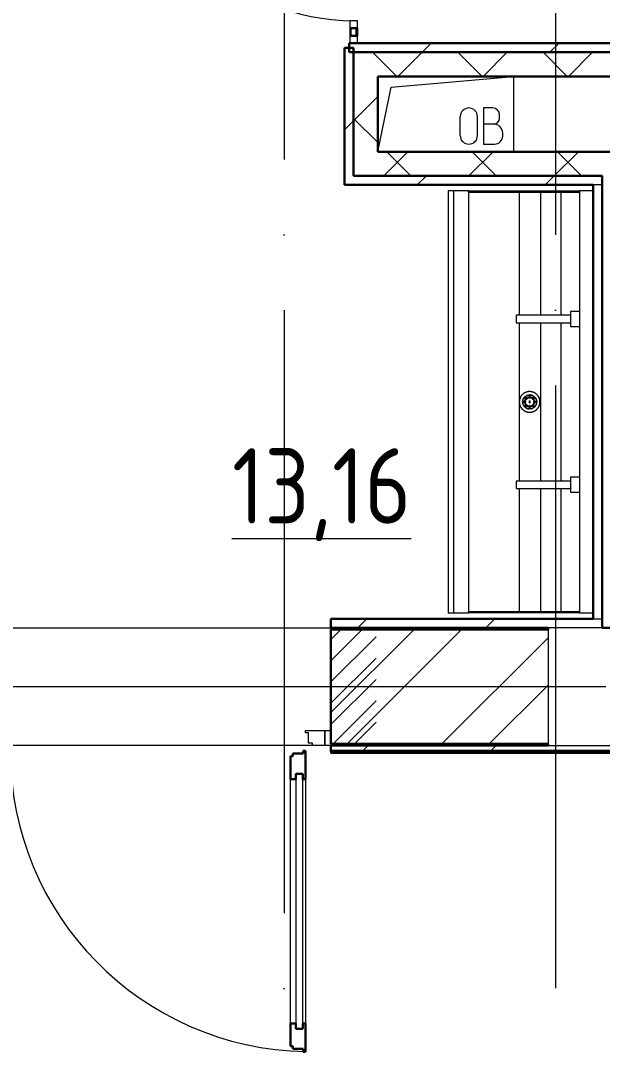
# Model space of a CAD drawing. Header units: millimetres. Extents: x -21010 to 105841, y -18351 to 135084.
# Drawn here: x 35188 to 37117, y 3852 to 7285 of the extents above; entities that cross this region are included whole.
import ezdxf

# ---------------------------------------------------------------- set-up
doc = ezdxf.new("R2010")
doc.units = ezdxf.units.MM
doc.linetypes.add('ADSK_Линия сетки', pattern=[2500, 2000, -250, 0, -250])
doc.linetypes.add('ADSK_Штриховая_ш2 п1_5', pattern=[4.5, 3, -1.5])
for name, color, linetype, lineweight in [('Витраж', 7, 'Continuous', 9), ('Двери', 7, 'Continuous', 9), ('Марки помещений', 7, 'Continuous', 9), ('Ограждение', 7, 'Continuous', 9), ('Оси', 7, 'Continuous', 9), ('Перекрытие', 7, 'Continuous', 18), ('Сантехника', 7, 'Continuous', 18), ('Стены внутренние', 7, 'Continuous', 18), ('Стены наружные', 7, 'Continuous', 18), ('Стены разрез', 7, 'Continuous', 30), ('Стены штриховка', 7, 'Continuous', 13)]:
    doc.layers.add(name, color=color, linetype=linetype, lineweight=lineweight)
doc.layers.add('Двери открывание', color=7, linetype='Continuous', lineweight=9, true_color=0xc0c0c0)
doc.styles.add('GOST Common_3', font='GOST_Common.ttf', dxfattribs={"height": 3.5})

# ---------------------------------------------------------------- blocks, each defined once
blk = doc.blocks.new('1 этаж 21082025')
at = {"lineweight": 18}
for p, q in [((42154.6, -36410.9), (42560, -36375)), ((42560, -36375), (42560, -36625)), ((42110, -36625), (42154.6, -36410.9)), ((42491.2, -36479.7), (42461.2, -36479.7)), ((42461.2, -36479.7), (42461.2, -36599.7)), ((42383.6, -36571), (42383.6, -36508.4)), ((42441, -36571), (42441, -36508.4)), ((42514.5, -36513), (42514.5, -36503)), ((42494.5, -36533), (42461.2, -36533)), ((42524.5, -36573), (42524.5, -36563)), ((42461.2, -36599.7), (42497.8, -36599.7))]:
    blk.add_line(p, q, dxfattribs=at)
for centre, radius, start, end in [((42412.3, -36508.4), 28.7, 0, 180), ((42491.2, -36503), 23.3, 0, 90), ((42494.5, -36513), 20, 270, 0), ((42494.5, -36563), 30, 0, 90), ((42412.3, -36571), 28.7, 180, 0), ((42497.8, -36573), 26.7, 270, 0)]:
    blk.add_arc(centre, radius, start, end, dxfattribs=at)
at = {"layer": 'Витраж', "lineweight": 18, "extrusion": (0, 0, -1)}
for p, q in [((42042.5, -36190), (42017.5, -36190)), ((42017.5, -36190), (42017.5, -36215)), ((42017.5, -36215), (42042.5, -36215)), ((42042.5, -36215), (42042.5, -36190))]:
    blk.add_line(p, q, dxfattribs=at)
at = {"layer": 'Витраж'}
for p, q in [((42017.5, -36215), (42017.5, -36240)), ((42042.5, -36215), (42042.5, -36240))]:
    blk.add_line(p, q, dxfattribs=at)
at = {"layer": 'Витраж', "lineweight": 18}
for p, q in [((42042.5, -36240), (42017.5, -36240)), ((42017.5, -36240), (42017.5, -36265)), ((42042.5, -36265), (42042.5, -36240)), ((42017.5, -36265), (42042.5, -36265))]:
    blk.add_line(p, q, dxfattribs=at)
at = {"layer": 'Двери', "linetype": 'Continuous', "lineweight": 18}
for p, q in [((42063.6, -38205), (41955, -38313.6)), ((41992.8, -38205), (41955, -38242.8)), ((42105, -38234.3), (41955, -38384.3)), ((42105, -38305), (41955, -38455)), ((42105, -38375.7), (41955, -38525.7)), ((42105, -38446.4), (41956.4, -38595)), ((42105, -38517.1), (42027.1, -38595)), ((42105, -38587.8), (42097.8, -38595))]:
    blk.add_line(p, q, dxfattribs=at)
at = {"layer": 'Двери', "linetype": 'ADSK_Штриховая_ш2 п1_5'}
for p, q in [((42105, -38205), (41955, -38205)), ((41955, -38205), (41955, -38595)), ((41955, -38595), (42105, -38595))]:
    blk.add_line(p, q, dxfattribs=at)
at = {"layer": 'Двери'}
for p, q in [((41871, -38545), (41935, -38545)), ((41871, -38553), (41871, -38545)), ((41935, -38545), (41955, -38545)), ((41935, -38595), (41935, -38545)), ((41935, -38545), (41935, -38595)), ((41955, -38545), (41955, -38595)), ((41880, -38553), (41871, -38553)), ((41880, -38587), (41880, -38553)), ((41894, -38587), (41880, -38587)), ((41894, -38595), (41894, -38587)), ((41935, -38595), (41894, -38595)), ((41955, -38595), (41935, -38595)), ((41838, -38689), (41838, -39535)), ((41862, -38689), (41838, -38689)), ((41862, -39535), (41862, -38689)), ((41821, -39517), (41821, -38707)), ((41871, -38707), (41871, -39517)), ((41838, -39535), (41862, -39535))]:
    blk.add_line(p, q, dxfattribs=at)
at = {"layer": 'Двери', "lineweight": 30}
for p, q in [((41863, -38613), (41871, -38613)), ((41863, -38622), (41863, -38613)), ((41871, -38613), (41871, -38707)), ((41821, -38631), (41829, -38631)), ((41821, -38707), (41821, -38631)), ((41829, -38631), (41829, -38622)), ((41829, -38622), (41863, -38622)), ((41838, -38707), (41838, -38689)), ((41838, -38689), (41862, -38689)), ((41862, -38689), (41862, -38707)), ((41821, -38707), (41838, -38707)), ((41862, -38707), (41871, -38707)), ((41821, -39593), (41821, -39517)), ((41821, -39517), (41838, -39517)), ((41838, -39517), (41838, -39535)), ((41838, -39535), (41862, -39535)), ((41862, -39517), (41871, -39517)), ((41862, -39535), (41862, -39517)), ((41871, -39517), (41871, -39611)), ((41829, -39593), (41821, -39593)), ((41829, -39602), (41829, -39593)), ((41863, -39602), (41829, -39602)), ((41863, -39611), (41863, -39602)), ((41871, -39611), (41863, -39611))]:
    blk.add_line(p, q, dxfattribs=at)
at = {"layer": 'Двери'}
blk.add_arc((42030, -35490), 700, 180, 270, dxfattribs=at)
at = {"layer": 'Двери открывание'}
blk.add_arc((41889, -38613), 998, 180, 268.9666, dxfattribs=at)
at = {"layer": 'Ограждение'}
for q in [(41955, -38615), (43474.1, -38620)]:
    blk.add_line((41955, -38620), q, dxfattribs=at)
at = {"layer": 'Ограждение', "linetype": 'Continuous'}
blk.add_line((42536, -38620), (42536, -38615), dxfattribs=at)
at = {"layer": 'Оси', "linetype": 'ADSK_Линия сетки'}
for p, q in [((41800, 5350.6), (41800, -60626.1)), ((42700, -29900), (42700, -59356.1)), ((62867.3, -38400), (-14072.3, -38400))]:
    blk.add_line(p, q, dxfattribs=at)
at = {"layer": 'Перекрытие', "color": 49, "true_color": 0x464646}
blk.add_line((42560, -36375), (42560, -36625), dxfattribs=at)
at = {"layer": 'Сантехника'}
for p, q in [((42344, -36755), (42344, -38155)), ((42361, -36755), (42344, -36755)), ((42361, -36755), (42361, -38155)), ((42411, -36755), (42361, -36755)), ((42411, -36755), (42768.1, -36755)), ((42411, -36760), (42411, -36755)), ((42411, -36760), (42411, -38150)), ((42768.1, -36760), (42411, -36760)), ((42578.9, -36760), (42578.9, -37167.5)), ((42649.6, -36760), (42649.6, -37167.5)), ((42717.6, -36760), (42717.6, -37167.6)), ((42768.1, -36755), (42779, -36755)), ((42768.1, -36755), (42768.1, -36760)), ((42776.6, -36760), (42768.1, -36760)), ((42776.6, -36760), (42779, -36760)), ((42777.6, -36755), (42780.3, -36755)), ((42779, -36755), (42779, -36760)), ((42780.3, -36755), (42779, -36755)), ((42779, -36760), (42779, -36755)), ((42779, -36760), (42779, -38150)), ((42825, -36755), (42780.3, -36755)), ((42749, -37167.5), (42569, -37167.5)), ((42569, -37167.5), (42569, -37192.5)), ((42779, -37155), (42749, -37155)), ((42749, -37155), (42749, -37205)), ((42569, -37192.5), (42749, -37192.5)), ((42578.9, -37192.5), (42578.9, -37717.5)), ((42649.6, -37192.5), (42649.6, -37717.5)), ((42717.6, -37192.4), (42717.6, -37717.6)), ((42749, -37205), (42779, -37205)), ((42579.8, -37452.9), (42579.7, -37454.3)), ((42579.9, -37451.5), (42579.8, -37452.9)), ((42580, -37450.2), (42579.9, -37451.5)), ((42580.3, -37448.8), (42580, -37450.2)), ((42580.5, -37447.5), (42580.3, -37448.8)), ((42580.9, -37446.1), (42580.5, -37447.5)), ((42581.2, -37444.8), (42580.9, -37446.1)), ((42581.7, -37443.5), (42581.2, -37444.8)), ((42582.2, -37442.2), (42581.7, -37443.5)), ((42582.7, -37441), (42582.2, -37442.2)), ((42583.3, -37439.7), (42582.7, -37441)), ((42583.9, -37438.5), (42583.3, -37439.7)), ((42584.6, -37437.3), (42583.9, -37438.5)), ((42585.3, -37436.2), (42584.6, -37437.3)), ((42586.1, -37435), (42585.3, -37436.2)), ((42586.9, -37433.9), (42586.1, -37435)), ((42587.8, -37432.9), (42586.9, -37433.9)), ((42588.7, -37431.8), (42587.8, -37432.9)), ((42589.7, -37430.8), (42588.7, -37431.8)), ((42590.6, -37429.9), (42589.7, -37430.8)), ((42591.7, -37429), (42590.6, -37429.9)), ((42590.8, -37452.6), (42590.7, -37453.6)), ((42590.7, -37454.1), (42590.8, -37453.1)), ((42590.7, -37453.6), (42590.7, -37454.5)), ((42590.9, -37451.7), (42590.8, -37452.6)), ((42590.8, -37453.1), (42590.9, -37452.2)), ((42591.1, -37450.8), (42590.9, -37451.7)), ((42590.9, -37452.2), (42591, -37451.3)), ((42591, -37451.3), (42591.2, -37450.4)), ((42591, -37453.2), (42591.1, -37452.2)), ((42591, -37454.1), (42591, -37453.2)), ((42591.1, -37452.2), (42591.3, -37451.3)), ((42591.2, -37450.4), (42591.4, -37449.5)), ((42591.3, -37451.3), (42591.4, -37450.4)), ((42591.4, -37449.5), (42591.6, -37448.6)), ((42591.4, -37450.4), (42591.6, -37449.5)), ((42591.6, -37448.6), (42591.9, -37447.7)), ((42592.7, -37428.1), (42591.7, -37429)), ((42591.9, -37447.7), (42592.2, -37446.8)), ((42592.2, -37446.8), (42592.5, -37445.9)), ((42592.5, -37445.9), (42592.9, -37445.1)), ((42593.8, -37427.3), (42592.7, -37428.1)), ((42592.9, -37445.1), (42593.3, -37444.2)), ((42593.3, -37444.2), (42593.8, -37443.4)), ((42594, -37443), (42593.6, -37443.8)), ((42593.6, -37444.4), (42594, -37443.6)), ((42594.9, -37426.5), (42593.8, -37427.3)), ((42593.8, -37443.4), (42594.3, -37442.6)), ((42594.5, -37442.2), (42594, -37443)), ((42594, -37443.6), (42594.5, -37442.8)), ((42594.3, -37442.6), (42594.8, -37441.8)), ((42595.1, -37441.4), (42594.5, -37442.2)), ((42594.5, -37442.8), (42595, -37442)), ((42594.8, -37441.8), (42595.3, -37441.1)), ((42596.1, -37425.7), (42594.9, -37426.5)), ((42595, -37442), (42595.5, -37441.2)), ((42595.6, -37440.7), (42595.1, -37441.4)), ((42595.3, -37441.1), (42595.9, -37440.3)), ((42595.5, -37441.2), (42596.1, -37440.5)), ((42596.2, -37440), (42595.6, -37440.7)), ((42595.9, -37440.3), (42596.5, -37439.6)), ((42597.3, -37425.1), (42596.1, -37425.7)), ((42596.1, -37440.5), (42596.7, -37439.8)), ((42596.8, -37439.3), (42596.2, -37440)), ((42596.5, -37439.6), (42597.1, -37438.9)), ((42596.7, -37439.8), (42597.3, -37439.1)), ((42597.5, -37438.6), (42596.8, -37439.3)), ((42597.1, -37438.9), (42597.8, -37438.3)), ((42598.5, -37424.4), (42597.3, -37425.1)), ((42597.3, -37439.1), (42597.9, -37438.5)), ((42597.8, -37438.3), (42598.4, -37437.6)), ((42597.8, -37454.4), (42597.9, -37453.7)), ((42597.9, -37438.5), (42598.6, -37437.8)), ((42597.9, -37453.1), (42598, -37452.4)), ((42597.9, -37453.7), (42597.9, -37453.1)), ((42598, -37452.4), (42598.1, -37451.8)), ((42598.1, -37451.8), (42598.3, -37451.1)), ((42598.3, -37451.1), (42598.4, -37450.5)), ((42598.4, -37437.6), (42599.2, -37437)), ((42598.4, -37450.5), (42598.6, -37449.9)), ((42599.7, -37423.8), (42598.5, -37424.4)), ((42598.6, -37437.8), (42599.3, -37437.2)), ((42598.6, -37449.9), (42598.8, -37449.3)), ((42598.8, -37449.3), (42599.1, -37448.7)), ((42599.1, -37448.7), (42599.3, -37448.1)), ((42599.2, -37437), (42599.9, -37436.5)), ((42599.3, -37437.2), (42600, -37436.7)), ((42599.3, -37448.1), (42599.6, -37447.5)), ((42599.6, -37447.5), (42599.9, -37447)), ((42601, -37423.3), (42599.7, -37423.8)), ((42599.9, -37436.5), (42600.6, -37435.9)), ((42599.9, -37447), (42600.3, -37446.4)), ((42600.3, -37446.4), (42600.6, -37445.9)), ((42600.6, -37435.9), (42601.4, -37435.4)), ((42600.6, -37445.9), (42601, -37445.3)), ((42600.8, -37436.1), (42601.6, -37435.6)), ((42602.3, -37422.8), (42601, -37423.3)), ((42601, -37445.3), (42601.4, -37444.8)), ((42601.4, -37435.4), (42602.2, -37434.9)), ((42601.4, -37444.8), (42601.8, -37444.3)), ((42601.6, -37435.6), (42602.3, -37435.1)), ((42601.8, -37444.3), (42602.3, -37443.8)), ((42602.2, -37434.9), (42603, -37434.5)), ((42603.6, -37422.3), (42602.3, -37422.8)), ((42602.3, -37435.1), (42603.1, -37434.7)), ((42602.3, -37443.8), (42602.7, -37443.4)), ((42602.7, -37443.4), (42603.2, -37442.9)), ((42603, -37434.5), (42603.8, -37434)), ((42603.1, -37434.7), (42604, -37434.3)), ((42603.2, -37442.9), (42603.7, -37442.5)), ((42604.3, -37433.8), (42603.5, -37434.2)), ((42604.9, -37421.9), (42603.6, -37422.3)), ((42603.7, -37442.5), (42604.2, -37442.1)), ((42603.8, -37434), (42604.7, -37433.6)), ((42604, -37434.3), (42604.8, -37433.9)), ((42604.2, -37442.1), (42604.7, -37441.7)), ((42605.2, -37433.4), (42604.3, -37433.8)), ((42604.7, -37433.6), (42605.6, -37433.3)), ((42604.7, -37441.7), (42605.2, -37441.4)), ((42604.8, -37433.9), (42605.7, -37433.5)), ((42606.2, -37421.6), (42604.9, -37421.9)), ((42606, -37433.1), (42605.2, -37433.4)), ((42605.6, -37433.3), (42606.4, -37433)), ((42605.7, -37433.5), (42606.5, -37433.2)), ((42607.5, -37421.3), (42606.2, -37421.6)), ((42606.4, -37433), (42607.3, -37432.7)), ((42607.3, -37432.7), (42608.2, -37432.4)), ((42608.9, -37421.1), (42607.5, -37421.3)), ((42608.2, -37432.4), (42609.1, -37432.2)), ((42610.3, -37420.9), (42608.9, -37421.1)), ((42609.1, -37432.2), (42610, -37432)), ((42610, -37432), (42611, -37431.9)), ((42610.1, -37432.3), (42611, -37432.2)), ((42611.6, -37420.8), (42610.3, -37420.9)), ((42610.6, -37439.2), (42611.2, -37439)), ((42611, -37431.9), (42611.9, -37431.8)), ((42611, -37432.2), (42611.9, -37432.1)), ((42611.2, -37439), (42611.9, -37438.9)), ((42613, -37420.7), (42611.6, -37420.8)), ((42611.9, -37431.8), (42612.8, -37431.7)), ((42611.9, -37432.1), (42612.8, -37432)), ((42611.9, -37438.9), (42612.5, -37438.9)), ((42612.5, -37438.9), (42613.2, -37438.8)), ((42612.8, -37431.7), (42613.7, -37431.7)), ((42612.8, -37432), (42613.8, -37432)), ((42614.4, -37420.7), (42613, -37420.7)), ((42613.2, -37438.8), (42613.8, -37438.8)), ((42613.7, -37431.7), (42614.7, -37431.7)), ((42613.8, -37432), (42614.7, -37432)), ((42613.8, -37438.8), (42614.5, -37438.8)), ((42615.7, -37420.7), (42614.4, -37420.7)), ((42614.5, -37438.8), (42615.1, -37438.8)), ((42614.7, -37431.7), (42615.6, -37431.8)), ((42614.7, -37432), (42615.6, -37432)), ((42615.1, -37438.8), (42615.8, -37438.9)), ((42615.6, -37431.8), (42616.5, -37431.8)), ((42615.6, -37432), (42616.5, -37432.1)), ((42617.1, -37420.8), (42615.7, -37420.7)), ((42615.8, -37438.9), (42616.4, -37439)), ((42616.4, -37439), (42617, -37439.1)), ((42616.5, -37431.8), (42617.5, -37432)), ((42616.5, -37432.1), (42617.4, -37432.2)), ((42618, -37432), (42617, -37431.9)), ((42618.5, -37421), (42617.1, -37420.8)), ((42617.4, -37432.2), (42618.3, -37432.4)), ((42617.5, -37432), (42618.4, -37432.1)), ((42618.9, -37432.2), (42618, -37432)), ((42618.3, -37432.4), (42619.2, -37432.6)), ((42618.4, -37432.1), (42619.3, -37432.3)), ((42619.8, -37421.2), (42618.5, -37421)), ((42619.8, -37432.4), (42618.9, -37432.2)), ((42619.2, -37432.6), (42620.1, -37432.8)), ((42619.3, -37432.3), (42620.2, -37432.5)), ((42621.2, -37421.5), (42619.8, -37421.2)), ((42620.7, -37432.7), (42619.8, -37432.4)), ((42620.1, -37432.8), (42621, -37433.1)), ((42620.2, -37432.5), (42621.1, -37432.8)), ((42621.6, -37433), (42620.7, -37432.7)), ((42621, -37433.1), (42621.9, -37433.4)), ((42621.1, -37432.8), (42622, -37433.1)), ((42622.5, -37421.8), (42621.2, -37421.5)), ((42622.4, -37433.3), (42621.6, -37433)), ((42621.9, -37433.4), (42622.7, -37433.7)), ((42622, -37433.1), (42622.8, -37433.4)), ((42623.3, -37433.6), (42622.4, -37433.3)), ((42623.8, -37422.1), (42622.5, -37421.8)), ((42622.7, -37433.7), (42623.6, -37434.1)), ((42622.8, -37433.4), (42623.7, -37433.8)), ((42622.8, -37441.4), (42623, -37441.5)), ((42623, -37441.5), (42623.5, -37441.9)), ((42624.2, -37434), (42623.3, -37433.6)), ((42623.5, -37441.9), (42624, -37442.3)), ((42623.6, -37434.1), (42624.4, -37434.5)), ((42623.7, -37433.8), (42624.5, -37434.2)), ((42625.1, -37422.6), (42623.8, -37422.1)), ((42624, -37442.3), (42624.5, -37442.7)), ((42625, -37434.5), (42624.2, -37434)), ((42624.4, -37434.5), (42625.2, -37434.9)), ((42624.5, -37434.2), (42625.4, -37434.7)), ((42624.5, -37442.7), (42625, -37443.1)), ((42625, -37443.1), (42625.5, -37443.6)), ((42626.4, -37423), (42625.1, -37422.6)), ((42625.2, -37434.9), (42626, -37435.3)), ((42625.4, -37434.7), (42626.2, -37435.1)), ((42625.5, -37443.6), (42625.9, -37444.1)), ((42625.9, -37444.1), (42626.4, -37444.5)), ((42626, -37435.3), (42626.8, -37435.8)), ((42626.2, -37435.1), (42626.9, -37435.6)), ((42627.7, -37423.6), (42626.4, -37423)), ((42626.4, -37444.5), (42626.8, -37445)), ((42626.8, -37435.8), (42627.6, -37436.4)), ((42626.8, -37445), (42627.2, -37445.6)), ((42626.9, -37435.6), (42627.7, -37436.2)), ((42627.2, -37445.6), (42627.5, -37446.1)), ((42627.5, -37446.1), (42627.9, -37446.6)), ((42627.6, -37436.4), (42628.3, -37436.9)), ((42628.9, -37424.1), (42627.7, -37423.6)), ((42627.7, -37436.2), (42628.5, -37436.7)), ((42627.9, -37446.6), (42628.2, -37447.2)), ((42628.2, -37447.2), (42628.5, -37447.8)), ((42628.3, -37436.9), (42629, -37437.5)), ((42628.5, -37436.7), (42629.2, -37437.3)), ((42628.5, -37447.8), (42628.8, -37448.4)), ((42628.8, -37448.4), (42629, -37449)), ((42630.2, -37424.7), (42628.9, -37424.1)), ((42629, -37437.5), (42629.7, -37438.1)), ((42629, -37449), (42629.3, -37449.6)), ((42629.2, -37437.3), (42629.9, -37437.9)), ((42629.3, -37449.6), (42629.5, -37450.2)), ((42629.5, -37450.2), (42629.6, -37450.8)), ((42629.6, -37450.8), (42629.8, -37451.4)), ((42629.7, -37438.1), (42630.4, -37438.8)), ((42629.8, -37451.4), (42629.9, -37452.1)), ((42629.9, -37437.9), (42630.5, -37438.6)), ((42629.9, -37452.1), (42630, -37452.7)), ((42630, -37452.7), (42630.1, -37453.4)), ((42630.1, -37453.4), (42630.2, -37454)), ((42631.4, -37425.4), (42630.2, -37424.7)), ((42630.9, -37438.9), (42630.2, -37438.3)), ((42630.2, -37454), (42630.2, -37454.7)), ((42630.4, -37438.8), (42631, -37439.4)), ((42630.5, -37438.6), (42631.2, -37439.3)), ((42631.5, -37439.6), (42630.9, -37438.9)), ((42631, -37439.4), (42631.6, -37440.1)), ((42631.2, -37439.3), (42631.8, -37440)), ((42632.5, -37426.1), (42631.4, -37425.4)), ((42632.1, -37440.3), (42631.5, -37439.6)), ((42631.6, -37440.1), (42632.2, -37440.8)), ((42631.8, -37440), (42632.4, -37440.7)), ((42632.7, -37441.1), (42632.1, -37440.3)), ((42632.2, -37440.8), (42632.7, -37441.6)), ((42632.4, -37440.7), (42632.9, -37441.4)), ((42633.7, -37426.9), (42632.5, -37426.1)), ((42633.2, -37441.8), (42632.7, -37441.1)), ((42632.7, -37441.6), (42633.3, -37442.3)), ((42632.9, -37441.4), (42633.5, -37442.2)), ((42633.7, -37442.6), (42633.2, -37441.8)), ((42633.3, -37442.3), (42633.7, -37443.1)), ((42633.5, -37442.2), (42634, -37443)), ((42634.8, -37427.7), (42633.7, -37426.9)), ((42634.2, -37443.4), (42633.7, -37442.6)), ((42633.7, -37443.1), (42634.2, -37443.9)), ((42634, -37443), (42634.4, -37443.8)), ((42634.4, -37443.8), (42634.9, -37444.6)), ((42635.9, -37428.6), (42634.8, -37427.7)), ((42634.9, -37444.6), (42635.3, -37445.5)), ((42635.3, -37445.5), (42635.6, -37446.3)), ((42635.6, -37446.3), (42636, -37447.2)), ((42636.9, -37429.5), (42635.9, -37428.6)), ((42636, -37447.2), (42636.2, -37448.1)), ((42636.2, -37448.1), (42636.5, -37449)), ((42636.5, -37449), (42636.7, -37449.9)), ((42636.5, -37449.9), (42636.7, -37450.8)), ((42636.7, -37449.9), (42636.9, -37450.8)), ((42636.7, -37450.8), (42636.8, -37451.7)), ((42636.8, -37451.7), (42636.9, -37452.7)), ((42637.9, -37430.4), (42636.9, -37429.5)), ((42636.9, -37450.8), (42637.1, -37451.7)), ((42636.9, -37452.7), (42637, -37453.6)), ((42637.1, -37452.2), (42637, -37451.3)), ((42637, -37453.6), (42637, -37454.5)), ((42637.1, -37451.7), (42637.2, -37452.6)), ((42637.2, -37453.1), (42637.1, -37452.2)), ((42637.2, -37452.6), (42637.3, -37453.6)), ((42637.3, -37454.1), (42637.2, -37453.1)), ((42637.3, -37453.6), (42637.3, -37454.5)), ((42638.9, -37431.4), (42637.9, -37430.4)), ((42639.8, -37432.4), (42638.9, -37431.4)), ((42640.7, -37433.4), (42639.8, -37432.4)), ((42641.5, -37434.5), (42640.7, -37433.4)), ((42642.3, -37435.6), (42641.5, -37434.5)), ((42643.1, -37436.8), (42642.3, -37435.6)), ((42643.8, -37438), (42643.1, -37436.8)), ((42644.4, -37439.2), (42643.8, -37438)), ((42645, -37440.4), (42644.4, -37439.2)), ((42645.6, -37441.6), (42645, -37440.4)), ((42646.1, -37442.9), (42645.6, -37441.6)), ((42646.6, -37444.2), (42646.1, -37442.9)), ((42647, -37445.5), (42646.6, -37444.2)), ((42647.3, -37446.8), (42647, -37445.5)), ((42647.6, -37448.2), (42647.3, -37446.8)), ((42647.9, -37449.5), (42647.6, -37448.2)), ((42648.1, -37450.9), (42647.9, -37449.5)), ((42648.2, -37452.3), (42648.1, -37450.9)), ((42648.3, -37453.6), (42648.2, -37452.3)), ((42648.3, -37455), (42648.3, -37453.6)), ((42579.7, -37454.3), (42579.7, -37455)), ((42579.7, -37455), (42579.7, -37456.4)), ((42579.7, -37456.4), (42579.8, -37457.7)), ((42579.8, -37457.7), (42579.9, -37459.1)), ((42579.9, -37459.1), (42580.1, -37460.5)), ((42580.1, -37460.5), (42580.4, -37461.8)), ((42580.4, -37461.8), (42580.7, -37463.2)), ((42580.7, -37463.2), (42581, -37464.5)), ((42581, -37464.5), (42581.4, -37465.8)), ((42581.4, -37465.8), (42581.9, -37467.1)), ((42581.9, -37467.1), (42582.4, -37468.4)), ((42582.4, -37468.4), (42583, -37469.6)), ((42583, -37469.6), (42583.6, -37470.8)), ((42583.6, -37470.8), (42584.2, -37472)), ((42584.2, -37472), (42584.9, -37473.2)), ((42584.9, -37473.2), (42585.7, -37474.4)), ((42585.7, -37474.4), (42586.5, -37475.5)), ((42586.5, -37475.5), (42587.3, -37476.6)), ((42587.3, -37476.6), (42588.2, -37477.6)), ((42588.2, -37477.6), (42589.1, -37478.6)), ((42589.1, -37478.6), (42590.1, -37479.6)), ((42590.1, -37479.6), (42591.1, -37480.5)), ((42590.7, -37455), (42590.7, -37454.1)), ((42590.7, -37454.5), (42590.7, -37455)), ((42590.7, -37455), (42590.7, -37455.9)), ((42590.7, -37455.5), (42590.7, -37455)), ((42590.7, -37456.4), (42590.7, -37455.5)), ((42590.7, -37455.9), (42590.8, -37456.9)), ((42590.8, -37457.4), (42590.7, -37456.4)), ((42590.8, -37456.9), (42590.9, -37457.8)), ((42590.9, -37458.3), (42590.8, -37457.4)), ((42590.9, -37457.8), (42591, -37458.7)), ((42591.1, -37459.2), (42590.9, -37458.3)), ((42591, -37455), (42591, -37454.1)), ((42591, -37455.5), (42591, -37455)), ((42591, -37456.4), (42591, -37455.5)), ((42591.1, -37457.3), (42591, -37456.4)), ((42591.2, -37458.3), (42591.1, -37457.3)), ((42591.3, -37460.1), (42591.1, -37459.2)), ((42591.1, -37480.5), (42592.1, -37481.4)), ((42591.3, -37459.2), (42591.2, -37458.3)), ((42591.5, -37460.1), (42591.3, -37459.2)), ((42591.5, -37461), (42591.3, -37460.1)), ((42591.8, -37461.9), (42591.5, -37461)), ((42592, -37462.8), (42591.8, -37461.9)), ((42592.4, -37463.7), (42592, -37462.8)), ((42592.1, -37481.4), (42593.2, -37482.3)), ((42592.7, -37464.5), (42592.4, -37463.7)), ((42593.1, -37465.4), (42592.7, -37464.5)), ((42593.6, -37466.2), (42593.1, -37465.4)), ((42593.2, -37482.3), (42594.3, -37483.1)), ((42593.6, -37466.2), (42593.8, -37466.6)), ((42594, -37467), (42593.6, -37466.2)), ((42594.3, -37466.9), (42593.8, -37466.1)), ((42593.8, -37466.6), (42594.3, -37467.4)), ((42594.5, -37467.8), (42594, -37467)), ((42594.7, -37467.7), (42594.3, -37466.9)), ((42594.3, -37467.4), (42594.8, -37468.2)), ((42594.3, -37483.1), (42595.5, -37483.9)), ((42595.1, -37468.6), (42594.5, -37467.8)), ((42595.3, -37468.4), (42594.7, -37467.7)), ((42594.8, -37468.2), (42595.3, -37468.9)), ((42595.6, -37469.3), (42595.1, -37468.6)), ((42595.8, -37469.2), (42595.3, -37468.4)), ((42595.3, -37468.9), (42595.9, -37469.7)), ((42595.5, -37483.9), (42596.6, -37484.6)), ((42596.2, -37470), (42595.6, -37469.3)), ((42596.4, -37469.9), (42595.8, -37469.2)), ((42595.9, -37469.7), (42596.5, -37470.4)), ((42596.8, -37470.7), (42596.2, -37470)), ((42597, -37470.6), (42596.4, -37469.9)), ((42596.5, -37470.4), (42597.1, -37471.1)), ((42596.6, -37484.6), (42597.8, -37485.3)), ((42597.5, -37471.4), (42596.8, -37470.7)), ((42597.6, -37471.2), (42597, -37470.6)), ((42597.1, -37471.1), (42597.8, -37471.7)), ((42598.1, -37472.1), (42597.5, -37471.4)), ((42598.3, -37471.9), (42597.6, -37471.2)), ((42597.8, -37455), (42597.8, -37454.4)), ((42597.8, -37455.3), (42597.8, -37455)), ((42597.8, -37456), (42597.8, -37455.3)), ((42597.9, -37456.6), (42597.8, -37456)), ((42597.8, -37485.3), (42599.1, -37485.9)), ((42598, -37457.3), (42597.9, -37456.6)), ((42598.1, -37457.9), (42598, -37457.3)), ((42598.2, -37458.6), (42598.1, -37457.9)), ((42598.8, -37472.7), (42598.1, -37472.1)), ((42598.4, -37459.2), (42598.2, -37458.6)), ((42599, -37472.5), (42598.3, -37471.9)), ((42598.5, -37459.8), (42598.4, -37459.2)), ((42598.7, -37460.4), (42598.5, -37459.8)), ((42599, -37461), (42598.7, -37460.4)), ((42599.5, -37473.3), (42598.8, -37472.7)), ((42599.2, -37461.6), (42599, -37461)), ((42599.7, -37473.1), (42599, -37472.5)), ((42599.1, -37485.9), (42600.3, -37486.4)), ((42599.5, -37462.2), (42599.2, -37461.6)), ((42599.8, -37462.8), (42599.5, -37462.2)), ((42600.3, -37473.8), (42599.5, -37473.3)), ((42600.3, -37473.5), (42599.7, -37473.1)), ((42600.1, -37463.4), (42599.8, -37462.8)), ((42600.5, -37463.9), (42600.1, -37463.4)), ((42601.1, -37474.4), (42600.3, -37473.8)), ((42600.3, -37486.4), (42601.6, -37487)), ((42601.2, -37474.2), (42600.4, -37473.6)), ((42600.8, -37464.4), (42600.5, -37463.9)), ((42601.2, -37465), (42600.8, -37464.4)), ((42601.8, -37474.9), (42601.1, -37474.4)), ((42601.6, -37465.5), (42601.2, -37465)), ((42602, -37474.7), (42601.2, -37474.2)), ((42602.1, -37465.9), (42601.6, -37465.5)), ((42601.6, -37487), (42602.9, -37487.4)), ((42602.6, -37475.3), (42601.8, -37474.9)), ((42602.8, -37475.1), (42602, -37474.7)), ((42602.5, -37466.4), (42602.1, -37465.9)), ((42603, -37466.9), (42602.5, -37466.4)), ((42603.5, -37475.8), (42602.6, -37475.3)), ((42603.6, -37475.5), (42602.8, -37475.1)), ((42602.9, -37487.4), (42604.2, -37487.9)), ((42603.5, -37467.3), (42603, -37466.9)), ((42603, -37475.5), (42603.8, -37476)), ((42604, -37467.7), (42603.5, -37467.3)), ((42604.3, -37476.2), (42603.5, -37475.8)), ((42604.4, -37475.9), (42603.6, -37475.5)), ((42603.8, -37476), (42604.7, -37476.4)), ((42604.5, -37468.1), (42604, -37467.7)), ((42604.2, -37487.9), (42605.5, -37488.2)), ((42605.2, -37476.6), (42604.3, -37476.2)), ((42605.3, -37476.3), (42604.4, -37475.9)), ((42605, -37468.5), (42604.5, -37468.1)), ((42604.7, -37476.4), (42605.6, -37476.7)), ((42606, -37476.9), (42605.2, -37476.6)), ((42606.1, -37476.6), (42605.3, -37476.3)), ((42605.5, -37488.2), (42606.8, -37488.5)), ((42605.6, -37476.7), (42606.4, -37477)), ((42606.9, -37477.2), (42606, -37476.9)), ((42607, -37476.9), (42606.1, -37476.6)), ((42606.4, -37477), (42607.3, -37477.3)), ((42607.8, -37477.5), (42606.9, -37477.2)), ((42607.9, -37477.2), (42607, -37476.9)), ((42607.3, -37477.3), (42608.2, -37477.6)), ((42608.7, -37477.7), (42607.8, -37477.5)), ((42608.8, -37477.4), (42607.9, -37477.2)), ((42608.2, -37477.6), (42609.1, -37477.8)), ((42609.6, -37477.9), (42608.7, -37477.7)), ((42609.7, -37477.6), (42608.8, -37477.4)), ((42609.1, -37477.8), (42610, -37478)), ((42610.5, -37478), (42609.6, -37477.9)), ((42610.6, -37477.8), (42609.7, -37477.6)), ((42610, -37478), (42611, -37478.1)), ((42611.5, -37478.2), (42610.5, -37478)), ((42611.5, -37477.9), (42610.6, -37477.8)), ((42611.6, -37471), (42611, -37470.9)), ((42612.4, -37478), (42611.5, -37477.9)), ((42612.4, -37478.2), (42611.5, -37478.2)), ((42612.2, -37471.1), (42611.6, -37471)), ((42612.9, -37471.2), (42612.2, -37471.1)), ((42613.3, -37478), (42612.4, -37478)), ((42613.3, -37478.3), (42612.4, -37478.2)), ((42613.5, -37471.2), (42612.9, -37471.2)), ((42614.2, -37478), (42613.3, -37478)), ((42614.3, -37478.3), (42613.3, -37478.3)), ((42614.2, -37471.2), (42613.5, -37471.2)), ((42614.8, -37471.2), (42614.2, -37471.2)), ((42615.2, -37478), (42614.2, -37478)), ((42615.2, -37478.3), (42614.3, -37478.3)), ((42615.5, -37471.1), (42614.8, -37471.2)), ((42616.1, -37477.9), (42615.2, -37478)), ((42616.1, -37478.2), (42615.2, -37478.3)), ((42616.1, -37471.1), (42615.5, -37471.1)), ((42616.8, -37471), (42616.1, -37471.1)), ((42617, -37477.8), (42616.1, -37477.9)), ((42617, -37478.1), (42616.1, -37478.2)), ((42617.4, -37470.8), (42616.8, -37471)), ((42617.9, -37477.7), (42617, -37477.8)), ((42618, -37478), (42617, -37478.1)), ((42617.5, -37478), (42618.4, -37477.9)), ((42618.8, -37477.5), (42617.9, -37477.7)), ((42618.9, -37477.8), (42618, -37478)), ((42618.4, -37477.9), (42619.3, -37477.7)), ((42619.7, -37477.3), (42618.8, -37477.5)), ((42619.8, -37477.6), (42618.9, -37477.8)), ((42619.3, -37477.7), (42620.2, -37477.5)), ((42620.6, -37477.1), (42619.7, -37477.3)), ((42620.7, -37477.3), (42619.8, -37477.6)), ((42620.2, -37477.5), (42621.1, -37477.2)), ((42621.5, -37476.8), (42620.6, -37477.1)), ((42621.6, -37477), (42620.7, -37477.3)), ((42621.1, -37477.2), (42622, -37476.9)), ((42622.3, -37476.5), (42621.5, -37476.8)), ((42622.4, -37476.7), (42621.6, -37477)), ((42621.8, -37488.4), (42623.1, -37488.1)), ((42622, -37476.9), (42622.8, -37476.6)), ((42623.2, -37476.1), (42622.3, -37476.5)), ((42623.3, -37476.4), (42622.4, -37476.7)), ((42623.3, -37468.3), (42622.8, -37468.6)), ((42622.8, -37476.6), (42623.7, -37476.2)), ((42623.1, -37488.1), (42624.4, -37487.7)), ((42624, -37475.7), (42623.2, -37476.1)), ((42623.8, -37467.9), (42623.3, -37468.3)), ((42624.2, -37476), (42623.3, -37476.4)), ((42623.7, -37476.2), (42624.5, -37475.8)), ((42624.3, -37467.5), (42623.8, -37467.9)), ((42624.9, -37475.3), (42624, -37475.7)), ((42625, -37475.5), (42624.2, -37476)), ((42624.8, -37467.1), (42624.3, -37467.5)), ((42624.4, -37487.7), (42625.7, -37487.2)), ((42625.3, -37466.6), (42624.8, -37467.1)), ((42625.7, -37474.9), (42624.9, -37475.3)), ((42625.8, -37475.1), (42625, -37475.5)), ((42625.7, -37466.2), (42625.3, -37466.6)), ((42626.2, -37465.7), (42625.7, -37466.2)), ((42626.4, -37474.4), (42625.7, -37474.9)), ((42625.7, -37487.2), (42627, -37486.7)), ((42626.6, -37474.6), (42625.8, -37475.1)), ((42626.6, -37465.2), (42626.2, -37465.7)), ((42627.2, -37473.9), (42626.4, -37474.4)), ((42627, -37464.7), (42626.6, -37465.2)), ((42627.4, -37474.1), (42626.6, -37474.6)), ((42627.4, -37464.1), (42627, -37464.7)), ((42627, -37486.7), (42628.3, -37486.2)), ((42627.7, -37463.6), (42627.4, -37464.1)), ((42628.1, -37473.5), (42627.4, -37474.1)), ((42628.1, -37463), (42627.7, -37463.6)), ((42628.7, -37472.8), (42628, -37473.3)), ((42628.4, -37462.5), (42628.1, -37463)), ((42628.8, -37473), (42628.1, -37473.5)), ((42628.3, -37486.2), (42629.5, -37485.6)), ((42628.7, -37461.9), (42628.4, -37462.5)), ((42628.9, -37461.3), (42628.7, -37461.9)), ((42629.4, -37472.2), (42628.7, -37472.8)), ((42629.6, -37472.4), (42628.8, -37473)), ((42629.2, -37460.7), (42628.9, -37461.3)), ((42629.4, -37460.1), (42629.2, -37460.7)), ((42629.6, -37459.5), (42629.4, -37460.1)), ((42630.1, -37471.5), (42629.4, -37472.2)), ((42629.5, -37485.6), (42630.7, -37484.9)), ((42629.7, -37458.9), (42629.6, -37459.5)), ((42630.2, -37471.7), (42629.6, -37472.4)), ((42629.9, -37458.2), (42629.7, -37458.9)), ((42630, -37457.6), (42629.9, -37458.2)), ((42630.1, -37456.9), (42630, -37457.6)), ((42630.2, -37455.6), (42630.1, -37456.3)), ((42630.1, -37456.3), (42630.1, -37456.9)), ((42630.7, -37470.9), (42630.1, -37471.5)), ((42630.2, -37454.7), (42630.2, -37455)), ((42630.2, -37455), (42630.2, -37455.6)), ((42630.9, -37471.1), (42630.2, -37471.7)), ((42630.5, -37471.4), (42631.2, -37470.7)), ((42631.3, -37470.2), (42630.7, -37470.9)), ((42630.7, -37484.9), (42631.9, -37484.3)), ((42631.5, -37470.4), (42630.9, -37471.1)), ((42631.2, -37470.7), (42631.8, -37470)), ((42631.9, -37469.5), (42631.3, -37470.2)), ((42632.1, -37469.7), (42631.5, -37470.4)), ((42631.8, -37470), (42632.4, -37469.3)), ((42632.5, -37468.8), (42631.9, -37469.5)), ((42631.9, -37484.3), (42633.1, -37483.5)), ((42632.7, -37468.9), (42632.1, -37469.7)), ((42632.4, -37469.3), (42632.9, -37468.6)), ((42633, -37468), (42632.5, -37468.8)), ((42633.2, -37468.2), (42632.7, -37468.9)), ((42632.9, -37468.6), (42633.5, -37467.8)), ((42633.5, -37467.2), (42633, -37468)), ((42633.1, -37483.5), (42634.2, -37482.7)), ((42633.7, -37467.4), (42633.2, -37468.2)), ((42634, -37466.4), (42633.5, -37467.2)), ((42633.5, -37467.8), (42634, -37467)), ((42634.2, -37466.6), (42633.7, -37467.4)), ((42634.4, -37465.6), (42634, -37466.4)), ((42634, -37467), (42634.4, -37466.2)), ((42634.7, -37465.8), (42634.2, -37466.6)), ((42634.2, -37482.7), (42635.3, -37481.9)), ((42635.1, -37464.9), (42634.7, -37465.8)), ((42635.5, -37464.1), (42635.1, -37464.9)), ((42635.3, -37481.9), (42636.3, -37481)), ((42635.8, -37463.2), (42635.5, -37464.1)), ((42636.1, -37462.3), (42635.8, -37463.2)), ((42636.4, -37461.4), (42636.1, -37462.3)), ((42636.3, -37481), (42637.4, -37480.1)), ((42636.6, -37459.6), (42636.4, -37460.5)), ((42636.6, -37460.5), (42636.4, -37461.4)), ((42636.7, -37458.7), (42636.6, -37459.6)), ((42636.8, -37459.6), (42636.6, -37460.5)), ((42636.9, -37457.8), (42636.7, -37458.7)), ((42637, -37458.7), (42636.8, -37459.6)), ((42637, -37456.8), (42636.9, -37457.8)), ((42636.9, -37459.2), (42637.1, -37458.3)), ((42637, -37454.5), (42637, -37455)), ((42637, -37455), (42637, -37455.9)), ((42637, -37455.9), (42637, -37456.8)), ((42637.1, -37457.8), (42637, -37458.7)), ((42637.2, -37456.9), (42637.1, -37457.8)), ((42637.1, -37458.3), (42637.2, -37457.4)), ((42637.3, -37455.9), (42637.2, -37456.9)), ((42637.2, -37457.4), (42637.3, -37456.4)), ((42637.3, -37455), (42637.3, -37454.1)), ((42637.3, -37454.5), (42637.3, -37455)), ((42637.3, -37455.5), (42637.3, -37455)), ((42637.3, -37455), (42637.3, -37455.9)), ((42637.3, -37456.4), (42637.3, -37455.5)), ((42637.4, -37480.1), (42638.3, -37479.2)), ((42638.3, -37479.2), (42639.3, -37478.2)), ((42639.3, -37478.2), (42640.2, -37477.1)), ((42640.2, -37477.1), (42641.1, -37476.1)), ((42641.1, -37476.1), (42641.9, -37475)), ((42641.9, -37475), (42642.7, -37473.8)), ((42642.7, -37473.8), (42643.4, -37472.7)), ((42643.4, -37472.7), (42644.1, -37471.5)), ((42644.1, -37471.5), (42644.7, -37470.3)), ((42644.7, -37470.3), (42645.3, -37469)), ((42645.3, -37469), (42645.8, -37467.8)), ((42645.8, -37467.8), (42646.3, -37466.5)), ((42646.3, -37466.5), (42646.8, -37465.2)), ((42646.8, -37465.2), (42647.1, -37463.9)), ((42647.1, -37463.9), (42647.5, -37462.5)), ((42647.5, -37462.5), (42647.7, -37461.2)), ((42647.7, -37461.2), (42648, -37459.8)), ((42648, -37459.8), (42648.1, -37458.5)), ((42648.1, -37458.5), (42648.2, -37457.1)), ((42648.2, -37457.1), (42648.3, -37455.7)), ((42648.3, -37455.7), (42648.3, -37455)), ((42606.8, -37488.5), (42608.2, -37488.8)), ((42608.2, -37488.8), (42609.5, -37489)), ((42609.5, -37489), (42610.9, -37489.2)), ((42610.9, -37489.2), (42612.3, -37489.3)), ((42612.3, -37489.3), (42613.6, -37489.3)), ((42613.6, -37489.3), (42615, -37489.3)), ((42615, -37489.3), (42616.4, -37489.2)), ((42616.4, -37489.2), (42617.7, -37489.1)), ((42617.7, -37489.1), (42619.1, -37488.9)), ((42619.1, -37488.9), (42620.5, -37488.7)), ((42620.5, -37488.7), (42621.8, -37488.4)), ((42749, -37717.5), (42569, -37717.5)), ((42569, -37717.5), (42569, -37742.5)), ((42779, -37705), (42749, -37705)), ((42749, -37705), (42749, -37755)), ((42569, -37742.5), (42749, -37742.5)), ((42578.9, -37742.5), (42578.9, -38150)), ((42649.6, -37742.5), (42649.6, -38150)), ((42717.6, -37742.4), (42717.6, -38150)), ((42749, -37755), (42779, -37755)), ((42344, -38155), (42361, -38155)), ((42361, -38155), (42411, -38155)), ((42411, -38155), (42411, -38150)), ((42411, -38150), (42768.1, -38150)), ((42768.1, -38155), (42411, -38155)), ((42768.1, -38150), (42776.6, -38150)), ((42768.1, -38150), (42768.1, -38155)), ((42779, -38155), (42768.1, -38155)), ((42779, -38150), (42776.6, -38150)), ((42780.3, -38155), (42777.6, -38155)), ((42779, -38150), (42779, -38155)), ((42779, -38155), (42779, -38150)), ((42779, -38155), (42780.3, -38155)), ((42780.3, -38155), (42825, -38155))]:
    blk.add_line(p, q, dxfattribs=at)
for centre, radius, start, end in [((42614, -37455), 34.3, 170.2639, 180), ((42614, -37455), 34.3, 164.3157, 167.198), ((42614, -37455), 34.3, 145.0376, 161.2102), ((42614, -37455), 34.3, 133.5244, 136.5478), ((42614, -37455), 34.3, 112.2071, 130.7179), ((42614, -37455), 23, 144, 154.1058), ((42597.8, -37455), 3, 90, 180), ((42597.8, -37455), 3, 150, 180), ((42597.8, -37455), 3, 90, 105), ((42614, -37455), 16.2, 158.4339, 180), ((42597.8, -37455), 3, 31.9601, 90), ((42597.8, -37455), 3, 0, 90), ((42614, -37455), 15.9, 0, 180), ((42602.5, -37443.5), 3, 45, 225), ((42602.5, -37443.5), 3, 135, 195), ((42602.5, -37443.5), 3, 210, 225), ((42614, -37455), 14.1, 175.1365, 180), ((42602.5, -37443.5), 3, 225, 45), ((42602.5, -37443.5), 3, 225, 285), ((42602.5, -37443.5), 3, 90, 120), ((42614, -37455), 16.2, 110.5449, 140.552), ((42614, -37455), 14.1, 136.2949, 141.7649), ((42614, -37455), 14.1, 124.7852, 137.7972), ((42614, -37455), 14.1, 125.0449, 135), ((42614, -37455), 13.9, 45, 135), ((42614, -37455), 13.9, 49.9366, 135), ((42602.5, -37443.5), 3, 330, 45), ((42614, -37455), 14.1, 113.7949, 123.75), ((42614, -37455), 14.1, 102.5449, 112.5), ((42614, -37438.8), 3, 0, 180), ((42614, -37438.8), 3, 0, 180), ((42614, -37438.8), 3, 180, 255), ((42614, -37438.8), 3, 180, 0), ((42614, -37455), 3, 0, 180), ((42614, -37455), 34.3, 81.2405, 94.5295), ((42614, -37455), 14.1, 91.2949, 101.0698), ((42614, -37455), 16.2, 60, 98.7811), ((42614, -37455), 18.1, 83.5568, 96.4432), ((42614, -37455), 14.1, 80.5238, 95.3542), ((42614, -37455), 14.1, 80.0449, 90), ((42614, -37438.8), 3, 285, 0), ((42614, -37455), 14.1, 68.7949, 78.75), ((42614, -37455), 14.1, 57.5449, 67.5), ((42614, -37455), 34.3, 75.5624, 79.0767), ((42614, -37455), 14.1, 50.5145, 56.25), ((42625.5, -37443.5), 3, 135, 204.9008), ((42625.5, -37443.5), 3, 135, 315), ((42614, -37455), 16.2, 39.3943, 57.0709), ((42625.5, -37443.5), 3, 315, 135), ((42614, -37455), 14.1, 41.7766, 48.9501), ((42614, -37455), 14.1, 38.2351, 45), ((42614, -37455), 34.3, 56.5875, 72.8932), ((42625.5, -37443.5), 3, 255, 315), ((42625.5, -37443.5), 3, 60, 90), ((42630.2, -37455), 3, 90, 180), ((42625.5, -37443.5), 3, 345, 45), ((42625.5, -37443.5), 3, 315, 330), ((42630.2, -37455), 3, 90, 150), ((42614, -37455), 14.1, 0, 6.7316), ((42630.2, -37455), 3, 75, 90), ((42630.2, -37455), 3, 0, 90), ((42614, -37455), 23, 25.3123, 36), ((42630.2, -37455), 3, 0, 30), ((42614, -37455), 34.3, 20.4173, 38.2302), ((42614, -37455), 34.3, 6.4389, 10.0463), ((42614, -37455), 34.3, 0, 4.4583), ((42614, -37455), 34.3, 180, 184.4583), ((42614, -37455), 34.3, 186.4389, 190.0463), ((42614, -37455), 34.3, 200.4173, 218.2302), ((42614, -37455), 23, 205.3123, 216), ((42597.8, -37455), 3, 180, 210), ((42597.8, -37455), 3, 180, 270), ((42614, -37455), 34.3, 236.5875, 252.8932), ((42597.8, -37455), 3, 255, 270), ((42597.8, -37455), 3, 270, 0), ((42597.8, -37455), 3, 270, 328.0399), ((42614, -37455), 15.9, 180, 0), ((42602.5, -37466.5), 3, 135, 315), ((42602.5, -37466.5), 3, 165, 225), ((42614, -37455), 14.1, 180, 184.8635), ((42602.5, -37466.5), 3, 135, 150), ((42614, -37455), 13.9, 177.3142, 180), ((42614, -37455), 13.9, 177.3142, 180), ((42614, -37455), 13.9, 180, 182.6858), ((42614, -37455), 13.9, 180, 182.6858), ((42602.5, -37466.5), 3, 75, 135), ((42602.5, -37466.5), 3, 315, 135), ((42602.5, -37466.5), 3, 240, 270), ((42614, -37455), 16.2, 224.0231, 281.028), ((42614, -37455), 14.1, 218.2351, 225), ((42614, -37455), 14.1, 222.2028, 235.2148), ((42614, -37455), 13.9, 225, 315), ((42614, -37455), 13.9, 225, 315), ((42614, -37455), 14.1, 226.2949, 236.25), ((42602.5, -37466.5), 3, 315, 30), ((42614, -37455), 34.3, 255.5624, 259.0767), ((42614, -37455), 14.1, 238.7047, 247.5), ((42614, -37455), 14.1, 248.7949, 258.75), ((42614, -37455), 3, 180, 0), ((42614, -37471.2), 3, 0, 180), ((42614, -37471.2), 3, 105, 180), ((42614, -37471.2), 3, 180, 0), ((42614, -37471.2), 3, 180, 0), ((42614, -37455), 14.1, 260.0449, 270), ((42614, -37455), 18.1, 263.5568, 276.4432), ((42614, -37455), 14.1, 264.6458, 280.001), ((42614, -37455), 14.1, 271.2949, 281.25), ((42614, -37471.2), 3, 0, 75), ((42614, -37455), 14.1, 282.5449, 292.5), ((42614, -37455), 14.1, 293.7949, 301.2953), ((42614, -37455), 16.2, 290.5449, 300), ((42625.5, -37466.5), 3, 45, 225), ((42625.5, -37466.5), 3, 155.0992, 225), ((42614, -37455), 16.2, 302.9291, 335.2568), ((42614, -37455), 14.1, 309.4855, 315), ((42625.5, -37466.5), 3, 225, 45), ((42614, -37455), 14.1, 311.0499, 318.2234), ((42614, -37455), 14.1, 316.2949, 321.7649), ((42625.5, -37466.5), 3, 45, 105), ((42625.5, -37466.5), 3, 270, 300), ((42614, -37455), 18.1, 316.4294, 321.1828), ((42630.2, -37455), 3, 180, 270), ((42614, -37455), 34.3, 293.264, 310.7179), ((42630.2, -37455), 3, 210, 270), ((42625.5, -37466.5), 3, 30, 45), ((42625.5, -37466.5), 3, 315, 15), ((42614, -37455), 14.1, 353.2684, 0), ((42614, -37455), 16.2, 338.4339, 0), ((42630.2, -37455), 3, 270, 0), ((42630.2, -37455), 3, 270, 285), ((42614, -37455), 23, 324, 334.1058), ((42630.2, -37455), 3, 330, 0), ((42614, -37455), 34.3, 313.5244, 316.5478), ((42614, -37455), 34.3, 325.0376, 340.3441), ((42614, -37455), 34.3, 344.3157, 347.198), ((42614, -37455), 34.3, 350.2639, 0), ((42614, -37455), 34.3, 261.2405, 274.5295)]:
    blk.add_arc(centre, radius, start, end, dxfattribs=at)
at = {"layer": 'Стены внутренние'}
for p, q in [((40825, -38205), (41955, -38205)), ((42855, -38205), (42675, -38205)), ((42675, -38210), (42675, -38590)), ((41894, -38595), (40886, -38595)), ((42675, -38595), (43385, -38595))]:
    blk.add_line(p, q, dxfattribs=at)
at = {"layer": 'Стены внутренние', "lineweight": 30}
for p, q in [((42675, -38205), (42675, -38210)), ((42675, -38590), (42675, -38595))]:
    blk.add_line(p, q, dxfattribs=at)
at = {"layer": 'Стены наружные', "lineweight": 30}
for p, q in [((42000, -36280), (42000, -36735)), ((42030, -36280), (42000, -36280)), ((43235, -36265), (42015, -36265)), ((42015, -36265), (42015, -36295)), ((42030, -36280), (42030, -36705)), ((42015, -36295), (43265, -36295)), ((42110, -36375), (45030, -36375)), ((42110, -36625), (42110, -36375)), ((43307.5, -36625), (42110, -36625)), ((42030, -36705), (42855, -36705)), ((42855, -36705), (42855, -38205)), ((42000, -36735), (42825, -36735)), ((42825, -36735), (42825, -38175)), ((42825, -38175), (41955, -38175)), ((41955, -38175), (41955, -38205)), ((41955, -38205), (42675, -38205)), ((42855, -38205), (43385, -38205)), ((42675, -38210), (41955, -38210)), ((41955, -38210), (41955, -38590)), ((41955, -38590), (42675, -38590)), ((42675, -38595), (41955, -38595)), ((41955, -38595), (41955, -38615)), ((41955, -38615), (43475.1, -38615))]:
    blk.add_line(p, q, dxfattribs=at)
at = {"layer": 'Стены наружные', "linetype": 'Continuous', "lineweight": 9}
for p, q in [((42257.1, -36295), (42287.1, -36265)), ((42681.4, -36295), (42711.4, -36265)), ((42173.2, -36375), (42093.2, -36295)), ((42177.1, -36375), (42257.1, -36295)), ((42456.1, -36375), (42376.1, -36295)), ((42459.9, -36375), (42539.9, -36295)), ((42738.9, -36375), (42658.9, -36295)), ((42742.8, -36375), (42822.8, -36295)), ((42030, -36522.1), (42110, -36442.1)), ((42000, -36552.1), (42030, -36522.1)), ((42110, -36594.6), (42030, -36514.6)), ((42129.9, -36705), (42209.9, -36625)), ((42220.4, -36705), (42140.4, -36625)), ((42412.8, -36705), (42492.8, -36625)), ((42503.2, -36705), (42423.2, -36625)), ((42695.6, -36705), (42775.6, -36625)), ((42786.1, -36705), (42706.1, -36625)), ((42241.4, -36735), (42271.4, -36705)), ((42665.6, -36735), (42695.6, -36705)), ((42044.1, -38205), (42074.1, -38175)), ((42468.4, -38205), (42498.4, -38175)), ((41955, -38486.1), (42231.1, -38210)), ((42008.3, -38590), (42388.3, -38210)), ((42322.6, -38590), (42675, -38237.6)), ((42479.7, -38590), (42675, -38394.7)), ((41987.7, -38615), (41992.7, -38610)), ((42058.4, -38615), (42063.4, -38610)), ((42063.4, -38610), (42078.4, -38595)), ((42129.1, -38615), (42134.1, -38610)), ((42199.8, -38615), (42204.8, -38610)), ((42270.5, -38615), (42275.5, -38610)), ((42341.3, -38615), (42346.3, -38610)), ((42412, -38615), (42417, -38610)), ((42482.7, -38615), (42487.7, -38610)), ((42487.7, -38610), (42502.7, -38595)), ((42553.4, -38615), (42558.4, -38610)), ((42624.1, -38615), (42629.1, -38610)), ((42694.8, -38615), (42699.8, -38610)), ((42765.5, -38615), (42770.5, -38610)), ((42836.2, -38615), (42841.2, -38610))]:
    blk.add_line(p, q, dxfattribs=at)
at = {"layer": 'Стены разрез'}
for p, q in [((42040, -36215), (42020, -36215)), ((42020, -36215), (42020, -36240)), ((42040, -36240), (42040, -36215)), ((42020, -36240), (42040, -36240))]:
    blk.add_line(p, q, dxfattribs=at)
at = {"layer": 'Стены штриховка'}
for p, q in [((42855, -36735), (42825, -36735)), ((42825, -38175), (42855, -38175)), ((41955, -38610), (43475.1, -38610))]:
    blk.add_line(p, q, dxfattribs=at)
at = {"layer": 'Марки помещений', "style": 'GOST Common_3', "width": 0.9}
blk.add_text('%%U13,16', height=250, dxfattribs=at).set_placement((41626.7, -37858.7))

msp = doc.modelspace()

# ---------------------------------------------------------------- block references
msp.add_blockref('1 этаж 21082025', (-5738, 43475))

doc.saveas('drawing.dxf')
